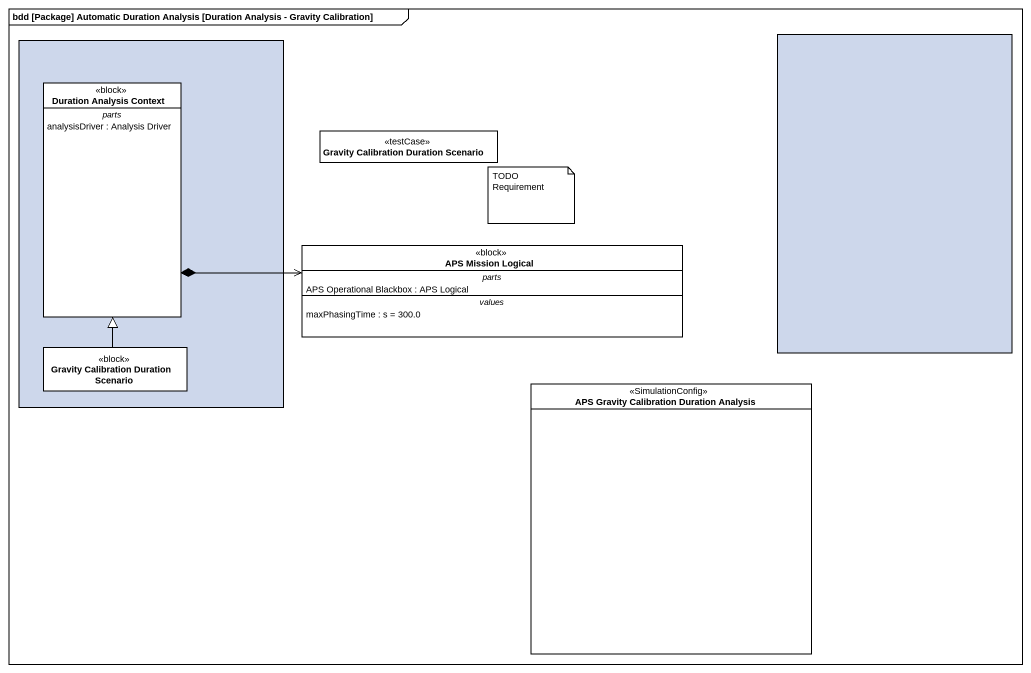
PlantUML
@startuml
mainframe bdd [Package] Automatic Duration Analysis [Duration Analysis - Gravity Calibration]
allowmixing
hide circle
hide empty members
rectangle " " as rectangle1 #CDD7EB {
  class "Duration Analysis Context" as Duration_Analysis_Context <<block>> {
    -- parts --
    analysisDriver : Analysis Driver
  }
  class "Gravity Calibration Duration Scenario" as Gravity_Calibration_2 <<block>>
}
rectangle " " as rectangle2 #CDD7EB
class "Gravity Calibration Duration Scenario" as Gravity_Calibration <<testCase>>
class "APS Mission Logical" as APS_Mission_Logical <<block>> {
  -- parts --
  APS Operational Blackbox : APS Logical
  -- values --
  maxPhasingTime : s = 300.0
}
class "APS Gravity Calibration Duration Analysis" as APS_Gravity_Calibration <<SimulationConfig>>
Duration_Analysis_Context *-right-> APS_Mission_Logical
Gravity_Calibration_2 -up-|> Duration_Analysis_Context
note as N1
  TODO Requirement
end note
@enduml
